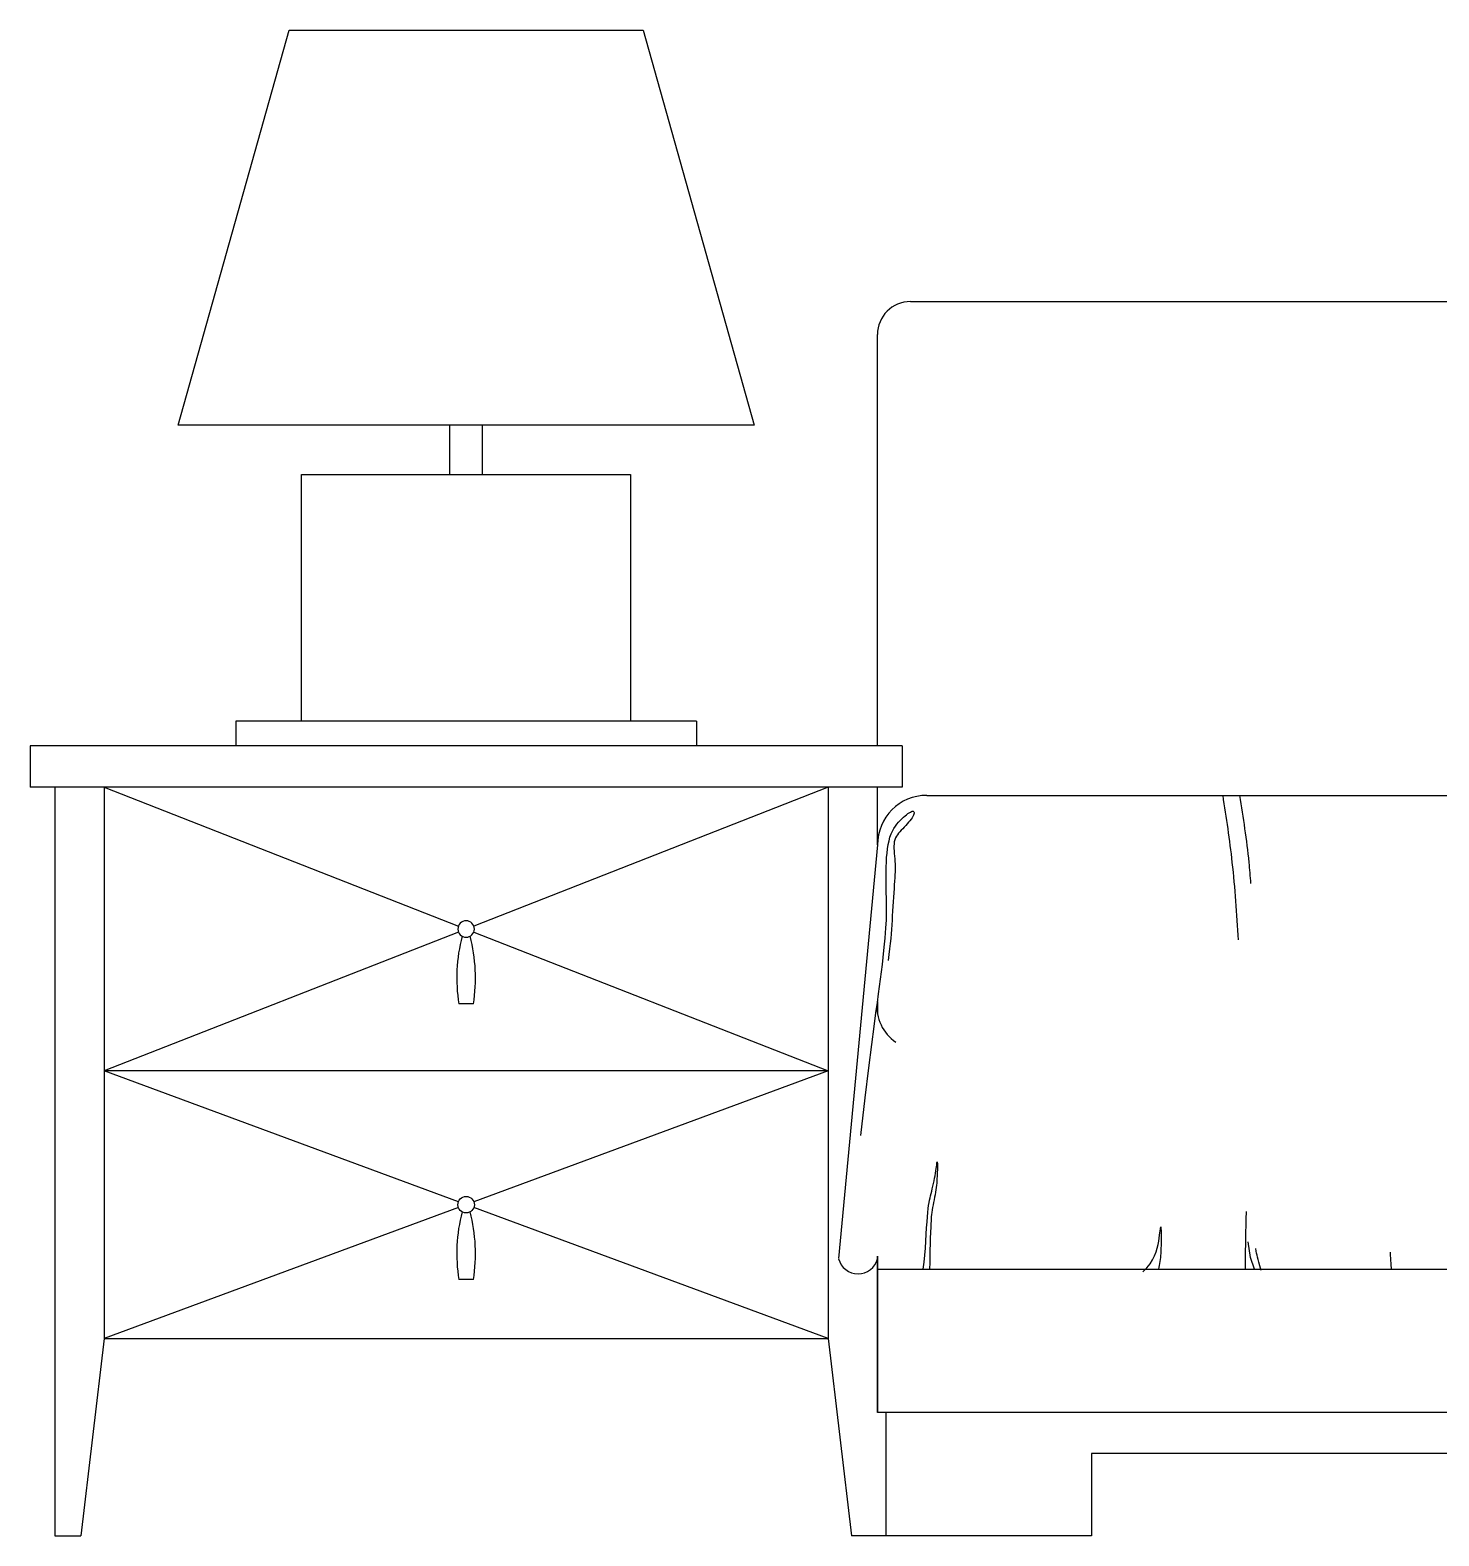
# Model space of a CAD drawing. Header units: millimetres. Extents: x 6388 to 59789, y -18725 to 8137.
# Drawn here: x 46813 to 47669, y -1777 to -862 of the extents above; entities that cross this region are included whole.
import ezdxf

# ---------------------------------------------------------------- set-up
doc = ezdxf.new("R2010")
doc.units = ezdxf.units.MM

# ---------------------------------------------------------------- blocks, each defined once
blk = doc.blocks.new('A$C0AE718A8')
for p, q in [((90, 675), (157.5, 915)), ((157.5, 915), (372.5, 915)), ((372.5, 915), (440, 675)), ((535, 750), (1895, 750)), ((515, 480), (515, 730)), ((440, 675), (90, 675)), ((255, 645), (255, 675)), ((275, 645), (275, 675)), ((165, 645), (365, 645)), ((165, 495), (165, 645)), ((365, 645), (365, 495)), ((165, 495), (125, 495)), ((125, 495), (125, 480)), ((365, 495), (165, 495)), ((405, 495), (365, 495)), ((405, 495), (405, 480)), ((0, 480), (0, 455)), ((530, 480), (0, 480)), ((515, 480), (15, 480)), ((405, 480), (125, 480)), ((530, 480), (530, 455)), ((530, 455), (0, 455)), ((15, 455), (15, 0)), ((45, 455), (45, 120)), ((45, 455), (260.34, 370.57)), ((485, 455), (269.66, 370.57)), ((485, 455), (485, 120)), ((515, 420), (515, 455)), ((545, 450), (1885, 450)), ((533.49, 438.9), (534.27, 439.45)), ((534.27, 439.45), (534.98, 439.88)), ((534.98, 439.88), (535.61, 440.19)), ((535.61, 440.19), (536.15, 440.36)), ((536.15, 440.36), (536.6, 440.38)), ((536.6, 440.38), (536.94, 440.27)), ((536.94, 440.27), (537.17, 440.03)), ((537.17, 440.03), (537.29, 439.67)), ((537.29, 439.67), (537.29, 439.2)), ((524.95, 429.89), (525.88, 431.31)), ((525.88, 431.31), (526.85, 432.58)), ((526.85, 432.58), (527.84, 433.74)), ((527.84, 433.74), (528.84, 434.79)), ((528.84, 434.79), (529.84, 435.76)), ((529.84, 435.76), (530.81, 436.66)), ((531.26, 430.67), (530.37, 429.71)), ((530.81, 436.66), (531.75, 437.49)), ((532.16, 431.64), (531.26, 430.67)), ((531.75, 437.49), (532.65, 438.24)), ((533.05, 432.63), (532.16, 431.64)), ((532.65, 438.24), (533.49, 438.9)), ((533.9, 433.61), (533.05, 432.63)), ((534.7, 434.57), (533.9, 433.61)), ((535.41, 435.5), (534.7, 434.57)), ((536.04, 436.38), (535.41, 435.5)), ((536.55, 437.2), (536.04, 436.38)), ((536.92, 437.95), (536.55, 437.2)), ((537.17, 438.62), (536.92, 437.95)), ((537.29, 439.2), (537.17, 438.62)), ((521.53, 420.05), (522.02, 422.41)), ((522.02, 422.41), (522.61, 424.59)), ((522.61, 424.59), (523.3, 426.55)), ((523.3, 426.55), (524.09, 428.31)), ((524.09, 428.31), (524.95, 429.89)), ((525.24, 421.83), (525.05, 420.54)), ((525.55, 423.01), (525.24, 421.83)), ((525.98, 424.1), (525.55, 423.01)), ((526.52, 425.11), (525.98, 424.1)), ((527.16, 426.07), (526.52, 425.11)), ((527.88, 426.99), (527.16, 426.07)), ((528.66, 427.89), (527.88, 426.99)), ((529.49, 428.79), (528.66, 427.89)), ((530.37, 429.71), (529.49, 428.79)), ((515, 420), (491.38, 168.46)), ((520.42, 409.34), (520.59, 412.14)), ((520.59, 412.14), (520.83, 414.88)), ((520.83, 414.88), (521.14, 417.53)), ((521.14, 417.53), (521.53, 420.05)), ((525.05, 420.54), (524.98, 419.16)), ((524.98, 419.16), (525, 417.71)), ((525, 417.71), (525.09, 416.19)), ((525.09, 416.19), (525.22, 414.63)), ((525.22, 414.63), (525.37, 413.05)), ((525.37, 413.05), (525.51, 411.45)), ((520.21, 400.9), (520.24, 403.69)), ((520.24, 403.69), (520.31, 406.51)), ((520.31, 406.51), (520.42, 409.34)), ((525.51, 411.45), (525.63, 409.87)), ((525.68, 403.46), (525.6, 401.71)), ((525.63, 409.87), (525.71, 408.3)), ((525.73, 405.12), (525.68, 403.46)), ((525.71, 408.3), (525.74, 406.73)), ((525.74, 406.73), (525.73, 405.12)), ((520.21, 398.17), (520.21, 400.9)), ((520.23, 395.5), (520.21, 398.17)), ((520.27, 392.91), (520.23, 395.5)), ((525.24, 395.67), (525.08, 393.31)), ((525.38, 397.85), (525.24, 395.67)), ((525.5, 399.85), (525.38, 397.85)), ((525.6, 401.71), (525.5, 399.85)), ((520.33, 390.43), (520.27, 392.91)), ((520.39, 388.06), (520.33, 390.43)), ((520.45, 385.81), (520.39, 388.06)), ((520.5, 383.71), (520.45, 385.81)), ((524.57, 385.38), (524.39, 382.56)), ((524.75, 388.14), (524.57, 385.38)), ((524.92, 390.79), (524.75, 388.14)), ((525.08, 393.31), (524.92, 390.79)), ((520.46, 374.1), (520.53, 376.14)), ((520.54, 381.76), (520.5, 383.71)), ((520.53, 376.14), (520.57, 378.05)), ((520.57, 379.9), (520.54, 381.76)), ((520.57, 378.05), (520.57, 379.9)), ((524.03, 376.87), (523.86, 374.06)), ((524.21, 379.72), (524.03, 376.87)), ((524.39, 382.56), (524.21, 379.72)), ((260.34, 366.92), (45, 282.5)), ((269.66, 366.92), (485, 282.5)), ((519.67, 363.21), (519.96, 366.48)), ((519.96, 366.48), (520.18, 369.34)), ((520.18, 369.34), (520.35, 371.86)), ((520.35, 371.86), (520.46, 374.1)), ((523.5, 368.55), (523.3, 365.78)), ((523.68, 371.3), (523.5, 368.55)), ((523.86, 374.06), (523.68, 371.3)), ((518.93, 355.68), (519.33, 359.59)), ((519.33, 359.59), (519.67, 363.21)), ((522.76, 359.94), (522.4, 356.77)), ((523.06, 362.93), (522.76, 359.94)), ((523.3, 365.78), (523.06, 362.93)), ((517.99, 347.2), (518.48, 351.52)), ((518.48, 351.52), (518.93, 355.68)), ((521.96, 353.36), (521.42, 349.68)), ((522.4, 356.77), (521.96, 353.36)), ((516.89, 338.29), (517.46, 342.77)), ((517.46, 342.77), (517.99, 347.2)), ((515.66, 329.32), (516.29, 333.83)), ((516.29, 333.83), (516.89, 338.29)), ((269.44, 323.21), (260.56, 323.21)), ((514.05, 317.84), (514.93, 324.22)), ((514.93, 324.22), (515.66, 329.32)), ((515, 324.7), (515, 317.96)), ((515, 317.96), (515, 324.7)), ((512.94, 309.53), (514.05, 317.84)), ((511.54, 298.6), (512.94, 309.53)), ((509.78, 284.38), (511.54, 298.6)), ((507.61, 266.2), (509.78, 284.38)), ((485, 282.5), (45, 282.5)), ((260.31, 202.98), (45, 282.5)), ((485, 282.5), (269.69, 202.98)), ((504.94, 243.38), (507.61, 266.2)), ((550, 218.88), (550.26, 220.39)), ((550.26, 220.39), (550.49, 221.83)), ((550.49, 221.83), (550.68, 223.16)), ((550.68, 223.16), (550.85, 224.35)), ((550.85, 224.35), (550.98, 225.38)), ((550.98, 225.38), (551.09, 226.22)), ((551.09, 226.22), (551.18, 226.82)), ((551.18, 226.82), (551.26, 227.17)), ((551.26, 227.17), (551.31, 227.22)), ((551.31, 219.73), (551.26, 218.41)), ((551.31, 227.22), (551.36, 226.97)), ((551.36, 221.06), (551.31, 219.73)), ((551.36, 226.97), (551.39, 226.44)), ((551.39, 222.36), (551.36, 221.06)), ((551.39, 226.44), (551.4, 225.67)), ((551.4, 223.59), (551.39, 222.36)), ((551.4, 225.67), (551.41, 224.71)), ((551.41, 224.71), (551.4, 223.59)), ((547.98, 209.46), (548.34, 210.96)), ((548.34, 210.96), (548.69, 212.52)), ((548.69, 212.52), (549.04, 214.11)), ((549.04, 214.11), (549.38, 215.72)), ((549.38, 215.72), (549.7, 217.31)), ((549.7, 217.31), (550, 218.88)), ((550.68, 211.69), (550.49, 210.28)), ((550.85, 213.07), (550.68, 211.69)), ((550.98, 214.43), (550.85, 213.07)), ((551.09, 215.76), (550.98, 214.43)), ((551.18, 217.09), (551.09, 215.76)), ((551.26, 218.41), (551.18, 217.09)), ((546.07, 200.84), (546.36, 202.52)), ((546.36, 202.52), (546.65, 204.01)), ((546.65, 204.01), (546.96, 205.38)), ((546.96, 205.38), (547.29, 206.69)), ((547.29, 206.69), (547.63, 208.04)), ((547.63, 208.04), (547.98, 209.46)), ((549.09, 202.66), (548.79, 201.1)), ((549.4, 204.23), (549.09, 202.66)), ((549.71, 205.79), (549.4, 204.23)), ((550, 207.32), (549.71, 205.79)), ((550.26, 208.82), (550, 207.32)), ((550.49, 210.28), (550.26, 208.82)), ((260.31, 199.52), (45, 120)), ((485, 120), (269.69, 199.52)), ((545.11, 190.75), (545.33, 193.91)), ((545.33, 193.91), (545.56, 196.61)), ((545.56, 196.61), (545.81, 198.9)), ((545.81, 198.9), (546.07, 200.84)), ((547.62, 192.49), (547.54, 191.15)), ((547.72, 193.84), (547.62, 192.49)), ((547.85, 195.2), (547.72, 193.84)), ((548.02, 196.6), (547.85, 195.2)), ((548.24, 198.06), (548.02, 196.6)), ((548.5, 199.57), (548.24, 198.06)), ((548.79, 201.1), (548.5, 199.57)), ((739.09, 191.68), (739.17, 193.9)), ((739.17, 193.9), (739.23, 195.63)), ((739.23, 195.63), (739.25, 197.18)), ((544.42, 179.18), (544.67, 183.3)), ((544.67, 183.3), (544.9, 187.18)), ((544.9, 187.18), (545.11, 190.75)), ((547.22, 183.6), (547.12, 181.71)), ((547.3, 185.3), (547.22, 183.6)), ((547.37, 186.87), (547.3, 185.3)), ((547.42, 188.36), (547.37, 186.87)), ((547.48, 189.78), (547.42, 188.36)), ((547.54, 191.15), (547.48, 189.78)), ((686.48, 182.7), (686.69, 184.18)), ((686.69, 184.18), (686.86, 185.43)), ((686.86, 185.43), (686.99, 186.44)), ((686.99, 186.44), (687.09, 187.18)), ((687.09, 187.18), (687.17, 187.64)), ((687.17, 187.64), (687.22, 187.8)), ((687.22, 187.8), (687.27, 187.64)), ((687.27, 187.64), (687.3, 187.21)), ((687.3, 187.21), (687.32, 186.54)), ((687.32, 186.54), (687.34, 185.68)), ((687.34, 185.68), (687.35, 184.66)), ((687.35, 184.66), (687.35, 183.53)), ((687.35, 183.53), (687.35, 182.33)), ((738.81, 178.86), (738.9, 184.48)), ((738.9, 184.48), (738.99, 188.65)), ((738.99, 188.65), (739.09, 191.68)), ((543.75, 170.57), (544.11, 174.91)), ((544.11, 174.91), (544.42, 179.18)), ((546.84, 173.95), (546.77, 170.38)), ((546.93, 176.97), (546.84, 173.95)), ((547.03, 179.53), (546.93, 176.97)), ((547.12, 181.71), (547.03, 179.53)), ((684.34, 172.57), (685.02, 174.88)), ((685.02, 174.88), (685.52, 177.07)), ((685.52, 177.07), (685.91, 179.12)), ((685.91, 179.12), (686.22, 181)), ((686.22, 181), (686.48, 182.7)), ((687.27, 173.87), (687.22, 172.68)), ((687.31, 175.06), (687.27, 173.87)), ((687.33, 176.25), (687.31, 175.06)), ((687.34, 177.45), (687.33, 176.25)), ((687.35, 178.65), (687.34, 177.45)), ((687.35, 182.33), (687.35, 181.09)), ((687.35, 181.09), (687.35, 179.87)), ((687.35, 179.87), (687.35, 178.65)), ((738.75, 171.47), (738.81, 178.86)), ((741.8, 169.13), (740.22, 178.6)), ((745.22, 173.08), (744.96, 174.65)), ((515, 170), (515, 75)), ((515, 75), (515, 170)), ((542.76, 162.04), (543.3, 166.26)), ((543.3, 166.26), (543.75, 170.57)), ((546.73, 166.18), (546.71, 162.04)), ((546.77, 170.38), (546.73, 166.18)), ((678.72, 162.86), (680.67, 165.3)), ((680.67, 165.3), (682.22, 167.75)), ((682.22, 167.75), (683.42, 170.19)), ((683.42, 170.19), (684.34, 172.57)), ((686.51, 165.59), (686.3, 164.4)), ((686.69, 166.77), (686.51, 165.59)), ((686.84, 167.95), (686.69, 166.77)), ((686.97, 169.13), (686.84, 167.95)), ((687.07, 170.32), (686.97, 169.13)), ((687.16, 171.5), (687.07, 170.32)), ((687.22, 172.68), (687.16, 171.5)), ((738.73, 161.98), (738.75, 171.47)), ((744.17, 162.04), (741.8, 169.13)), ((745.45, 171.78), (745.22, 173.08)), ((745.68, 170.62), (745.45, 171.78)), ((745.95, 169.43), (745.68, 170.62)), ((746.28, 168.05), (745.95, 169.43)), ((746.73, 166.34), (746.28, 168.05)), ((747.33, 164.12), (746.73, 166.34)), ((826.84, 171.27), (826.83, 172.48)), ((826.88, 170.13), (826.84, 171.27)), ((826.94, 169.06), (826.88, 170.13)), ((827.01, 168.03), (826.94, 169.06)), ((827.09, 167.03), (827.01, 168.03)), ((827.17, 166.05), (827.09, 167.03)), ((827.24, 165.08), (827.17, 166.05)), ((827.3, 164.08), (827.24, 165.08)), ((269.44, 155.71), (260.56, 155.71)), ((515, 162.04), (1915, 162.04)), ((676.31, 160.46), (678.72, 162.86)), ((686.05, 163.22), (685.78, 162.04)), ((686.3, 164.4), (686.05, 163.22)), ((748.12, 161.25), (747.33, 164.12)), ((827.34, 163.05), (827.3, 164.08)), ((827.35, 161.98), (827.34, 163.05)), ((45, 120), (30.88, 0)), ((45, 120), (485, 120)), ((485, 120), (499.12, 0)), ((1915, 75), (515, 75)), ((520, 75), (520, 50)), ((520, 50), (520, 0)), ((645, 50), (645, 0)), ((1785, 50), (645, 50)), ((15, 0), (30.88, 0)), ((520, 0), (499.12, 0)), ((645, 0), (520, 0))]:
    blk.add_line(p, q)
for centre, radius, start, end in [((535, 730), 20, 90, 180), ((545, 420), 30, 90, 180), ((540.53, 321.37), 25.76, 173.66295, 236.07498), ((503.19, 171.42), 12.17, 194.09461, 345.90539)]:
    blk.add_arc(centre, radius, start, end)
for centre, major_axis, start_param, end_param in [((265, 368.75), (-3.54, 3.54), 3.926991, 10.210176), ((361.21, 339.03), (72.05, 72.05), 2.104523, 2.512052), ((168.79, 339.03), (72.05, 72.05), 5.341929, 5.749465), ((265, 201.25), (-3.54, 3.54), 3.926991, 10.210176), ((361.21, 171.53), (72.05, 72.05), 2.104523, 2.512052), ((168.79, 171.53), (72.05, 72.05), 5.341929, 5.749465)]:
    blk.add_ellipse(centre, major_axis=major_axis, ratio=1, start_param=start_param, end_param=end_param)
for points in [[(724.81, 450), (730.47, 409.29), (734.24, 362.14)], [(735.02, 450), (740.68, 409.29), (741.77, 396.34)]]:
    blk.add_spline(points, degree=3)

msp = doc.modelspace()

# ---------------------------------------------------------------- block references
msp.add_blockref('A$C0AE718A8', (46812.6, -1776.95))

doc.saveas('drawing.dxf')
